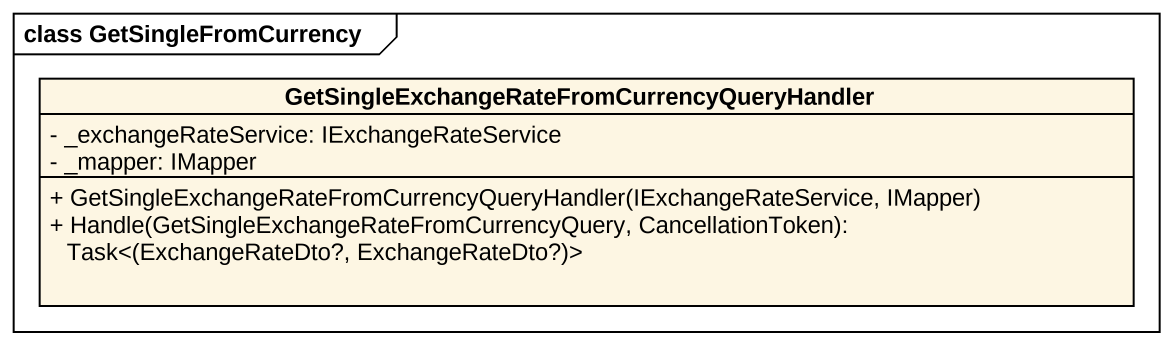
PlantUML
@startuml
mainframe class GetSingleFromCurrency
hide circle
hide empty members
skinparam classAttributeIconSize 0
class "GetSingleExchangeRateFromCurrencyQueryHandler" as GetSingleExchangeRateFromCur {
  - _exchangeRateService: IExchangeRateService
  - _mapper: IMapper
  + GetSingleExchangeRateFromCurrencyQueryHandler(IExchangeRateService, IMapper)
  + Handle(GetSingleExchangeRateFromCurrencyQuery, CancellationToken): Task<(ExchangeRateDto?, ExchangeRateDto?)>
}
@enduml
